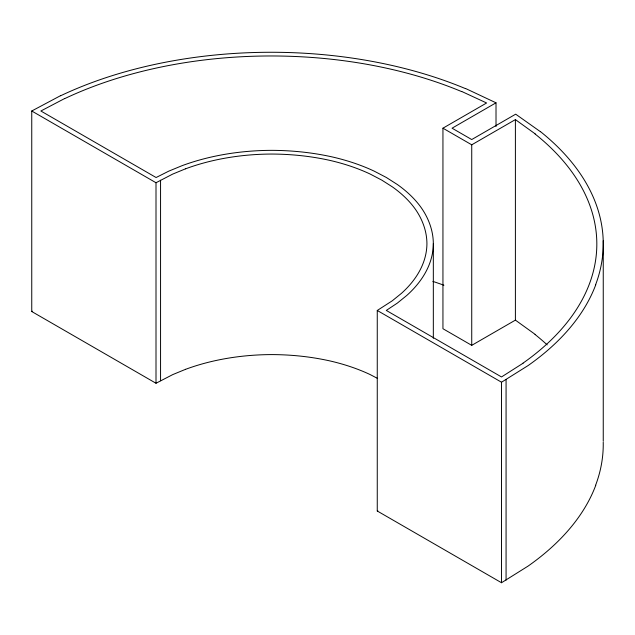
<?xml version="1.0" encoding="UTF-8"?>
<svg xmlns="http://www.w3.org/2000/svg" width="635" height="635" viewBox="0 0 635 635"><rect width="100%" height="100%" fill="white"/><g stroke="black" fill="none" stroke-linecap="round" stroke-linejoin="round"><path stroke-width="0.95" d="M523.073 363.228L501.515 376.952L386.286 310.428L397.288 303.141L406.829 295.41A166.934 96.377 0 0 0 433.348 243.467M185.587 168.799A160.369 92.591 0 0 1 272.05 154.051C291.727 154.154 311.388 156.202 330.589 160.552A152.837 88.241 0 0 1 370.054 173.998L381.794 180.118L392.39 186.888A152.837 88.241 0 0 1 415.687 209.677C422.505 219.623 426.831 231.338 426.926 243.475A160.369 92.591 0 0 1 401.399 293.394L392.232 300.831L377.261 310.475L501.515 382.214L528.05 365.593A330.224 190.651 0 0 0 595.765 284.75M377.261 310.475L377.261 511L501.515 582.739L528.05 566.118A330.224 190.651 0 0 0 595.765 485.283M377.261 511L377.809 510.675M185.579 369.316L172.704 374.618L156.004 383.262L31.75 311.523L31.75 110.998L60.531 95.679M31.75 311.523L32.322 311.198M442.944 128.191L471.734 144.812L515.398 119.602L515.398 320.127L471.734 345.345L442.944 328.716L442.944 128.191L486.608 102.981L461.867 91.535M496.014 126.524L496.014 102.814L452.056 128.191L471.734 139.549L515.683 114.173L540.441 131.707M31.75 110.998L156.004 182.737L172.704 174.093L185.579 168.791M64.627 98.552L40.862 110.998L156.091 177.522L168.712 171.172L182.094 165.664A166.934 96.377 0 0 1 272.074 150.352C292.56 150.455 313.039 152.59 333.034 157.115A159.099 91.853 0 0 1 374.134 171.117L386.35 177.482L397.383 184.539A159.099 91.853 0 0 1 421.632 208.272C428.728 218.623 433.237 230.83 433.332 243.467L433.332 338.296M465.645 88.527L496.014 102.814M377.603 378.46L370.062 374.523A152.837 88.241 0 0 0 330.589 361.077C311.388 356.727 291.727 354.671 272.05 354.592A160.369 92.591 0 0 0 185.587 369.324M515.398 119.602L535.218 133.89M515.398 320.127L535.218 334.415M603.25 240.744L603.25 441.269M506.071 379.579L506.071 580.112M501.515 382.214L501.515 582.739M471.734 144.812L471.734 345.345M160.56 180.205L160.56 380.73M156.004 182.737L156.004 383.262M432.88 281.4A325.128 187.714 0 0 1 443.905 285.218M535.043 334.486A325.128 187.714 0 0 1 547.179 344.876M603.226 442.254A332.24 191.818 0 0 1 595.606 485.259M60.642 95.75A331.613 191.46 0 0 1 465.511 88.638M540.528 131.667A332.24 191.818 0 0 1 595.606 284.734M64.73 98.615A325.128 187.714 0 0 1 461.74 91.638M535.043 133.961A325.128 187.714 0 0 1 522.962 363.172"/></g></svg>
